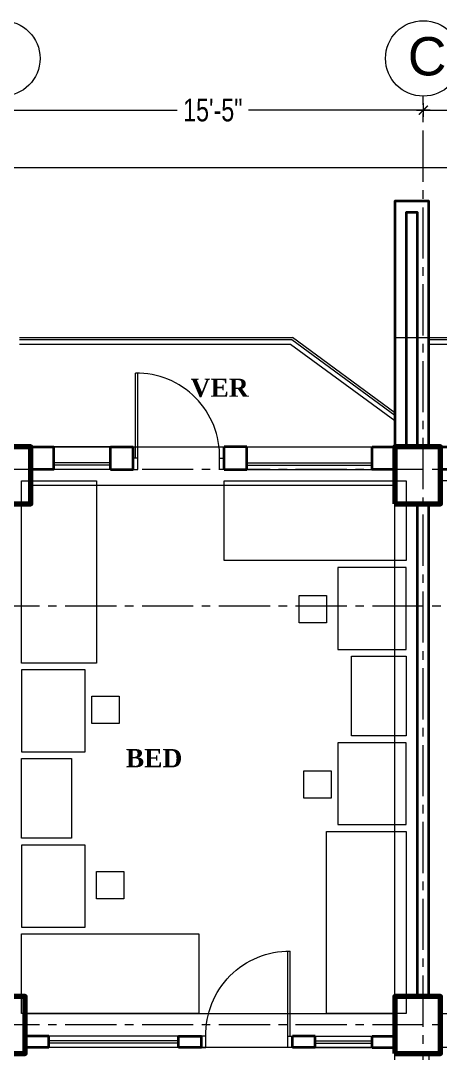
# Model space of a CAD drawing. Header units: feet. Extents: x 25261344 to 25389498, y 30010528 to 30074588.
# Drawn here: x 25382947.1 to 25383131.5, y 30072579.2 to 30073033 of the extents above; entities that cross this region are included whole.
import ezdxf

# ---------------------------------------------------------------- set-up
doc = ezdxf.new("R2010")
doc.units = ezdxf.units.FT
doc.header["$LTSCALE"] = 30
doc.header["$MEASUREMENT"] = 0
doc.header["$PDMODE"] = 32
doc.header["$PDSIZE"] = 15
doc.linetypes.add('CENTER2', pattern=[1.125, 0.75, -0.125, 0.125, -0.125])
doc.layers.get('0').update_dxf_attribs({"lineweight": 5})
for name, color, linetype, lineweight in [('Column', 1, 'Continuous', 80), ('Dim-1', 7, 'Continuous', 9), ('Door', 32, 'Continuous', 5), ('Furnitures', 251, 'Continuous', 9), ('GRADE BEAM', 2, 'Continuous', 20), ('grid text', 252, 'CENTER2', 9), ('line 2', 7, 'Continuous', 13), ('rail', 224, 'Continuous', 9), ('TEXT', 7, 'Continuous', 18), ('WALL', 7, 'Continuous', 35), ('WIN', 142, 'Continuous', 20)]:
    doc.layers.add(name, color=color, linetype=linetype, lineweight=lineweight)
doc.styles.add('RomanS', font='swissl.ttf')
doc.styles.get("Standard").update_dxf_attribs({"font": 'timesbd.ttf'})
doc.styles.add('SWIS_LT', font='swisscl.ttf')
doc.dimstyles.new('dim-02', dxfattribs={"dimtxt": 8, "dimasz": 3, "dimexe": 3, "dimexo": 3, "dimgap": 2, "dimtad": 0, "dimdec": 0, "dimzin": 0, "dimdsep": 46, "dimlunit": 4, "dimtxsty": 'SWIS_LT', "dimblk": 'ARCHTICK', "dimcen": 2, "dimdle": 3, "dimclrd": 256, "dimclre": 256, "dimclrt": 256, "dimadec": 0, "dimazin": 0, "dimtfac": 1, "dimtdec": 0, "dimtix": 1, "dimtmove": 0, "dimatfit": 3, "dimfxl": 0, "dimfrac": 2, "dimtolj": 1, "dimtzin": 1, "dimlwd": -1, "dimarcsym": 0})

# ---------------------------------------------------------------- blocks, each defined once
blk = doc.blocks.new('FG')
at = {"layer": 'Door'}
for p, q in [((-2, -5), (-2, -42.39)), ((-1, -5), (-1, -42.39))]:
    blk.add_line(p, q, dxfattribs=at)
for points in [[(-40, 0), (-38, 0), (-38, -5), (-40, -5)], [(0, 0), (-2, 0), (-2, -5), (0, -5)]]:
    blk.add_lwpolyline(points, dxfattribs=at)
blk.add_arc((-1.44, -5.83), 36.57, 178.7054, 270.6905, dxfattribs=at)
blk = doc.blocks.new('_ArchTick')
at = {"color": 0, "linetype": 'ByBlock', "const_width": 0.15}
blk.add_lwpolyline([(-0.5, -0.5), (0.5, 0.5)], dxfattribs=at)
blk = doc.blocks.new('*D118')
for p, q in [((25359788.96, 30072993.65), (25359868.77, 30072993.65)), ((25359979.96, 30072993.65), (25359900.14, 30072993.65))]:
    blk.add_line(p, q)
at = {"lineweight": -2}
for p, q in [((25359791.96, 30072996.78), (25359791.96, 30072990.65)), ((25359976.96, 30072996.78), (25359976.96, 30072990.65))]:
    blk.add_line(p, q, dxfattribs=at)
at = {"layer": 'Defpoints', "color": 0}
for p in [(25359791.96, 30072999.78), (25359976.96, 30072999.78), (25359976.96, 30072993.65)]:
    blk.add_point(p, dxfattribs=at)
at = {"xscale": 4, "yscale": 4, "zscale": 4, "rotation": 180}
blk.add_blockref('_ArchTick', (25359791.96, 30072993.65), dxfattribs=at)
at = {"xscale": 4, "yscale": 4, "zscale": 4}
blk.add_blockref('_ArchTick', (25359976.96, 30072993.65), dxfattribs=at)
at = {"insert": (25359884.46, 30072993.65), "char_height": 10, "attachment_point": 5, "style": 'SWIS_LT'}
blk.add_mtext('\\A1;15\'-5"', dxfattribs=at)
blk = doc.blocks.new('*D119')
for p, q in [((25359973.96, 30072993.65), (25360053.77, 30072993.65)), ((25360164.96, 30072993.65), (25360085.14, 30072993.65))]:
    blk.add_line(p, q)
at = {"lineweight": -2}
for p, q in [((25359976.96, 30072996.78), (25359976.96, 30072990.65)), ((25360161.96, 30072996.78), (25360161.96, 30072990.65))]:
    blk.add_line(p, q, dxfattribs=at)
at = {"layer": 'Defpoints', "color": 0}
for p in [(25359976.96, 30072999.78), (25360161.96, 30072999.78), (25360161.96, 30072993.65)]:
    blk.add_point(p, dxfattribs=at)
at = {"xscale": 4, "yscale": 4, "zscale": 4, "rotation": 180}
blk.add_blockref('_ArchTick', (25359976.96, 30072993.65), dxfattribs=at)
at = {"xscale": 4, "yscale": 4, "zscale": 4}
blk.add_blockref('_ArchTick', (25360161.96, 30072993.65), dxfattribs=at)
at = {"insert": (25360069.46, 30072993.65), "char_height": 10, "attachment_point": 5, "style": 'SWIS_LT'}
blk.add_mtext('\\A1;15\'-5"', dxfattribs=at)
blk = doc.blocks.new('*D176')
at = {"layer": 'Defpoints', "color": 0}
for p in [(25384200.53, 30072968.37), (25382746.53, 30072893.7), (25384200.53, 30072785.7)]:
    blk.add_point(p, dxfattribs=at)
at = {"layer": 'Dim-1', "lineweight": -2}
for p, q in [((25382746.53, 30072958.37), (25382746.53, 30072971.37)), ((25384200.53, 30072958.37), (25384200.53, 30072971.37))]:
    blk.add_line(p, q, dxfattribs=at)
at = {"layer": 'Dim-1'}
for p, q in [((25382743.53, 30072968.37), (25383458.08, 30072968.37)), ((25384203.53, 30072968.37), (25383488.98, 30072968.37))]:
    blk.add_line(p, q, dxfattribs=at)
at = {"layer": 'Dim-1', "xscale": 3, "yscale": 3, "zscale": 3, "rotation": 180}
blk.add_blockref('_ArchTick', (25382746.53, 30072968.37), dxfattribs=at)
at = {"layer": 'Dim-1', "xscale": 3, "yscale": 3, "zscale": 3}
blk.add_blockref('_ArchTick', (25384200.53, 30072968.37), dxfattribs=at)
at = {"layer": 'Dim-1', "insert": (25383473.53, 30072968.37), "char_height": 8, "attachment_point": 5, "style": 'SWIS_LT'}
blk.add_mtext('\\A1;121\'-2"', dxfattribs=at)
blk = doc.blocks.new('*D177')
at = {"layer": 'Defpoints', "color": 0}
for p in [(25383486.53, 30072923.7), (25382708.87, 30072113.7), (25383671.53, 30072113.7)]:
    blk.add_point(p, dxfattribs=at)
at = {"layer": 'Dim-1'}
for p, q in [((25382708.87, 30072926.7), (25382708.87, 30072531.75)), ((25382708.87, 30072110.7), (25382708.87, 30072505.65))]:
    blk.add_line(p, q, dxfattribs=at)
at = {"layer": 'Dim-1', "lineweight": -2}
for p, q in [((25382718.87, 30072923.7), (25382705.87, 30072923.7)), ((25382718.87, 30072113.7), (25382705.87, 30072113.7))]:
    blk.add_line(p, q, dxfattribs=at)
at = {"layer": 'Dim-1', "xscale": 3, "yscale": 3, "zscale": 3}
for p, rotation in [((25382708.87, 30072923.7), 90), ((25382708.87, 30072113.7), 270)]:
    blk.add_blockref('_ArchTick', p, dxfattribs=dict(at, rotation=rotation))
at = {"layer": 'Dim-1', "insert": (25382708.87, 30072518.7), "char_height": 8, "attachment_point": 5, "rotation": 90, "style": 'SWIS_LT'}
blk.add_mtext('\\A1;67\'-6"', dxfattribs=at)
blk = doc.blocks.new('T B')
at = {"layer": 'GRADE BEAM'}
for points in [[(25352618.54, 30069446.57), (25352633.54, 30069446.57), (25352633.54, 30069398.57), (25352618.54, 30069398.57)], [(25352618.54, 30069398.57), (25352618.54, 30069381.57), (25352458.54, 30069381.57), (25352458.54, 30069398.57)], [(25352806.04, 30069398.57), (25352806.04, 30069383.57), (25352638.54, 30069383.57), (25352638.54, 30069398.57)], [(25352618.54, 30069373.57), (25352633.54, 30069373.57), (25352633.54, 30069157.07), (25352618.54, 30069157.07)], [(25352618.54, 30069149.57), (25352618.54, 30069134.57), (25352456.04, 30069134.57), (25352456.04, 30069149.57)], [(25352806.04, 30069149.57), (25352806.04, 30069134.57), (25352638.54, 30069134.57), (25352638.54, 30069149.57)], [(25352618.54, 30069132.07), (25352633.54, 30069132.07), (25352633.54, 30069041.07), (25352618.54, 30069041.07)]]:
    blk.add_lwpolyline(points, close=True, dxfattribs=at)
blk = doc.blocks.new('COL2')
at = {"layer": 'Column'}
for points in [[(165, -25), (185, -25), (185, 0), (165, 0)], [(345, -25), (365, -25), (365, 0), (345, 0)], [(162.5, -266.5), (182.5, -266.5), (182.5, -241.5), (162.5, -241.5)], [(345, -266.5), (365, -266.5), (365, -241.5), (345, -241.5)]]:
    blk.add_lwpolyline(points, close=True, dxfattribs=at)
at = {"layer": 'GRADE BEAM'}
blk.add_blockref('T B', (-25352273.54, -30069398.57), dxfattribs=at)
blk = doc.blocks.new('DGFGSDFG')
at = {"layer": 'grid text'}
for p, q in [((25359976.96, 30072118.41), (25359976.96, 30072999.78)), ((25361090.85, 30072835.7), (25359529.41, 30072835.7)), ((25361090.85, 30072775.7), (25359529.41, 30072775.7)), ((25361090.85, 30072591.7), (25359529.41, 30072591.7))]:
    blk.add_line(p, q, dxfattribs=at)
at = {"layer": 'grid text', "linetype": 'Continuous'}
for centre in [(25359791.96, 30073016.37), (25359976.96, 30073016.37)]:
    blk.add_circle(centre, 16.59, dxfattribs=at)
at = {"layer": 'grid text', "insert": (25359970.15, 30073025.74), "char_height": 16.842, "attachment_point": 1, "style": 'RomanS'}
blk.add_mtext_dynamic_manual_height_columns('{\\C256;C}', width=25.401, gutter_width=84.21, heights=[32.6], dxfattribs=at)
for base, p1, p2, picture, middle in [((25359976.96, 30072993.65), (25359791.96, 30072999.78), (25359976.96, 30072999.78), '*D118', (25359884.46, 30072993.65)), ((25360161.96, 30072993.65), (25359976.96, 30072999.78), (25360161.96, 30072999.78), '*D119', (25360069.46, 30072993.65))]:
    dim = blk.add_linear_dim(base=base, p1=p1, p2=p2, dimstyle='dim-02', override={"dimtxt": 10, "dimtmove": 1, "dimfxl": 10})
    dim.commit()
    dim.dimension.update_dxf_attribs({"geometry": picture, "text_midpoint": middle})

msp = doc.modelspace()

# ---------------------------------------------------------------- linework, layer by layer
at = {"layer": 'Furnitures'}
for points in [[(25382947.53, 30072750.7), (25382947.53, 30072830.7), (25382980.41, 30072830.7), (25382980.41, 30072750.7)], [(25383036.53, 30072830.7), (25383116.53, 30072830.7), (25383116.53, 30072795.7), (25383036.53, 30072795.7)], [(25383116.53, 30072792.7), (25383086.53, 30072792.7), (25383086.53, 30072756.7), (25383116.53, 30072756.7)], [(25383069.52, 30072780.31), (25383081.52, 30072780.31), (25383081.52, 30072768.31), (25383069.52, 30072768.31)], [(25383116.53, 30072718.7), (25383092.53, 30072718.7), (25383092.53, 30072753.7), (25383116.53, 30072753.7)], [(25382947.53, 30072711.7), (25382975.41, 30072711.7), (25382975.41, 30072747.7), (25382947.53, 30072747.7)], [(25382990.43, 30072724.08), (25382978.43, 30072724.08), (25382978.43, 30072736.08), (25382990.43, 30072736.08)], [(25383116.53, 30072715.7), (25383086.53, 30072715.7), (25383086.53, 30072679.7), (25383116.53, 30072679.7)], [(25382947.53, 30072708.7), (25382969.41, 30072708.7), (25382969.41, 30072673.7), (25382947.53, 30072673.7)], [(25382947.53, 30072708.7), (25382969.41, 30072708.7), (25382969.41, 30072673.7), (25382947.53, 30072673.7)], [(25383071.51, 30072703.31), (25383083.51, 30072703.31), (25383083.51, 30072691.31), (25383071.51, 30072691.31)], [(25383116.53, 30072676.7), (25383116.53, 30072596.7), (25383081.53, 30072596.7), (25383081.53, 30072676.7)], [(25382947.53, 30072634.7), (25382975.41, 30072634.7), (25382975.41, 30072670.7), (25382947.53, 30072670.7)], [(25382992.42, 30072647.08), (25382980.42, 30072647.08), (25382980.42, 30072659.08), (25382992.42, 30072659.08)], [(25383025.41, 30072596.7), (25382947.53, 30072596.7), (25382947.53, 30072631.7), (25383025.41, 30072631.7)]]:
    msp.add_lwpolyline(points, close=True, dxfattribs=at)
at = {"layer": 'line 2'}
for p, q in [((25382946.53, 30072893.7), (25383066.53, 30072893.7)), ((25383111.53, 30072860.7), (25383066.53, 30072893.7)), ((25383126.53, 30072893.7), (25383251.53, 30072893.7))]:
    msp.add_line(p, q, dxfattribs=at)
at = {"layer": 'rail'}
for p, q in [((25383066.23, 30072892.7), (25382946.53, 30072892.7)), ((25383065.63, 30072890.7), (25382946.53, 30072890.7)), ((25383111.53, 30072857.1), (25383065.63, 30072890.7)), ((25383111.53, 30072859.5), (25383066.23, 30072892.7)), ((25383251.23, 30072892.7), (25383126.53, 30072892.7)), ((25383250.63, 30072890.7), (25383126.53, 30072890.7))]:
    msp.add_line(p, q, dxfattribs=at)
at = {"layer": 'WALL', "ltscale": 10}
for p, q in [((25382986.53, 30072845.7), (25382996.53, 30072845.7)), ((25383036.53, 30072835.7), (25383036.53, 30072845.7)), ((25383046.53, 30072845.7), (25383036.53, 30072845.7)), ((25383046.53, 30072835.7), (25383046.53, 30072845.7)), ((25382986.53, 30072835.7), (25382996.53, 30072835.7)), ((25383036.53, 30072835.7), (25383046.53, 30072835.7)), ((25383121.53, 30072604.2), (25383121.53, 30072820.7)), ((25383126.53, 30072604.2), (25383126.53, 30072820.7)), ((25382959.53, 30072586.7), (25382949.03, 30072586.7)), ((25382959.53, 30072581.7), (25382959.53, 30072586.7)), ((25383016.53, 30072581.7), (25383016.53, 30072586.7)), ((25383016.53, 30072586.7), (25383026.53, 30072586.7)), ((25383026.53, 30072581.7), (25383026.53, 30072586.7)), ((25383076.53, 30072586.7), (25383066.53, 30072586.7)), ((25383101.53, 30072586.7), (25383111.53, 30072586.7)), ((25382959.53, 30072581.7), (25382949.03, 30072581.7)), ((25383026.53, 30072581.7), (25383016.53, 30072581.7)), ((25383076.53, 30072581.7), (25383066.53, 30072581.7)), ((25383101.53, 30072581.7), (25383111.53, 30072581.7))]:
    msp.add_line(p, q, dxfattribs=at)
for points in [[(25383126.53, 30072845.7), (25383126.53, 30072953.7), (25383111.53, 30072953.7), (25383111.53, 30072845.7)], [(25383121.53, 30072845.7), (25383121.53, 30072948.7), (25383116.53, 30072948.7), (25383116.53, 30072845.7)], [(25382986.53, 30072835.7), (25382986.53, 30072845.7)], [(25382996.53, 30072835.7), (25382996.53, 30072845.7)], [(25383066.53, 30072581.7), (25383066.53, 30072586.7)], [(25383076.53, 30072581.7), (25383076.53, 30072586.7)], [(25383101.53, 30072581.7), (25383101.53, 30072586.7)]]:
    msp.add_lwpolyline(points, dxfattribs=at)
for points in [[(25382951.53, 30072845.7), (25382961.53, 30072845.7), (25382961.53, 30072835.7), (25382951.53, 30072835.7)], [(25383101.53, 30072845.7), (25383111.53, 30072845.7), (25383111.53, 30072835.7), (25383101.53, 30072835.7)], [(25383131.53, 30072845.7), (25383141.53, 30072845.7), (25383141.53, 30072835.7), (25383131.53, 30072835.7)]]:
    msp.add_lwpolyline(points, close=True, dxfattribs=at)
at = {"layer": 'WIN'}
for p, q in [((25382986.53, 30072845.7), (25382956.53, 30072845.7)), ((25383046.53, 30072845.7), (25383106.53, 30072845.7)), ((25382986.53, 30072838.7), (25382961.53, 30072838.7)), ((25383046.53, 30072838.7), (25383101.53, 30072838.7)), ((25382986.53, 30072835.7), (25382956.53, 30072835.7)), ((25382986.53, 30072837.7), (25382961.53, 30072837.7)), ((25383046.53, 30072837.7), (25383101.53, 30072837.7)), ((25383046.53, 30072835.7), (25383106.53, 30072835.7)), ((25383016.53, 30072586.7), (25382959.53, 30072586.7)), ((25383016.53, 30072584.7), (25382959.53, 30072584.7)), ((25383076.53, 30072586.7), (25383101.53, 30072586.7)), ((25383076.53, 30072584.7), (25383101.53, 30072584.7)), ((25383016.53, 30072583.7), (25382959.53, 30072583.7)), ((25383016.53, 30072581.7), (25382959.53, 30072581.7)), ((25383076.53, 30072583.7), (25383101.53, 30072583.7)), ((25383076.53, 30072581.7), (25383101.53, 30072581.7))]:
    msp.add_line(p, q, dxfattribs=at)

# ---------------------------------------------------------------- block references
msp.add_blockref('DGFGSDFG', (23147.08, 0))
at = {"layer": 'Dim-1'}
msp.add_blockref('COL2', (25382766.53, 30072845.7), dxfattribs=at)
at = {"layer": 'Door', "color": 2, "rotation": 180}
msp.add_blockref('FG', (25382996.53, 30072835.7), dxfattribs=at)
at = {"layer": 'Door', "color": 2, "xscale": -1, "rotation": 180}
msp.add_blockref('FG', (25383066.53, 30072581.7), dxfattribs=at)

# ---------------------------------------------------------------- texts
at = {"layer": 'TEXT', "ltscale": 10, "char_height": 8, "width": 179.7812, "attachment_point": 7}
for s, insert in [('VER', (25383021.77, 30072867.49)), ('BED', (25382993.3, 30072704.87))]:
    msp.add_mtext(s, dxfattribs=dict(at, insert=insert))

# ---------------------------------------------------------------- dimensions: what is measured, and where the dimension line sits
at = {"layer": 'Dim-1'}
dim = msp.add_linear_dim(base=(25384200.53, 30072968.37), p1=(25382746.53, 30072893.7), p2=(25384200.53, 30072785.7), dimstyle='dim-02', override={"dimtxt": 8, "dimfxl": 10}, dxfattribs=at)
dim.commit()
dim.dimension.update_dxf_attribs({"geometry": '*D176', "text_midpoint": (25383473.53, 30072968.37)})
dim = msp.add_linear_dim(base=(25382708.87, 30072113.7), p1=(25383486.53, 30072923.7), p2=(25383671.53, 30072113.7), angle=90, dimstyle='dim-02', override={"dimtxt": 8, "dimfxl": 10}, dxfattribs=at)
dim.commit()
dim.dimension.update_dxf_attribs({"geometry": '*D177', "text_midpoint": (25382708.87, 30072518.7)})

doc.saveas('drawing.dxf')
